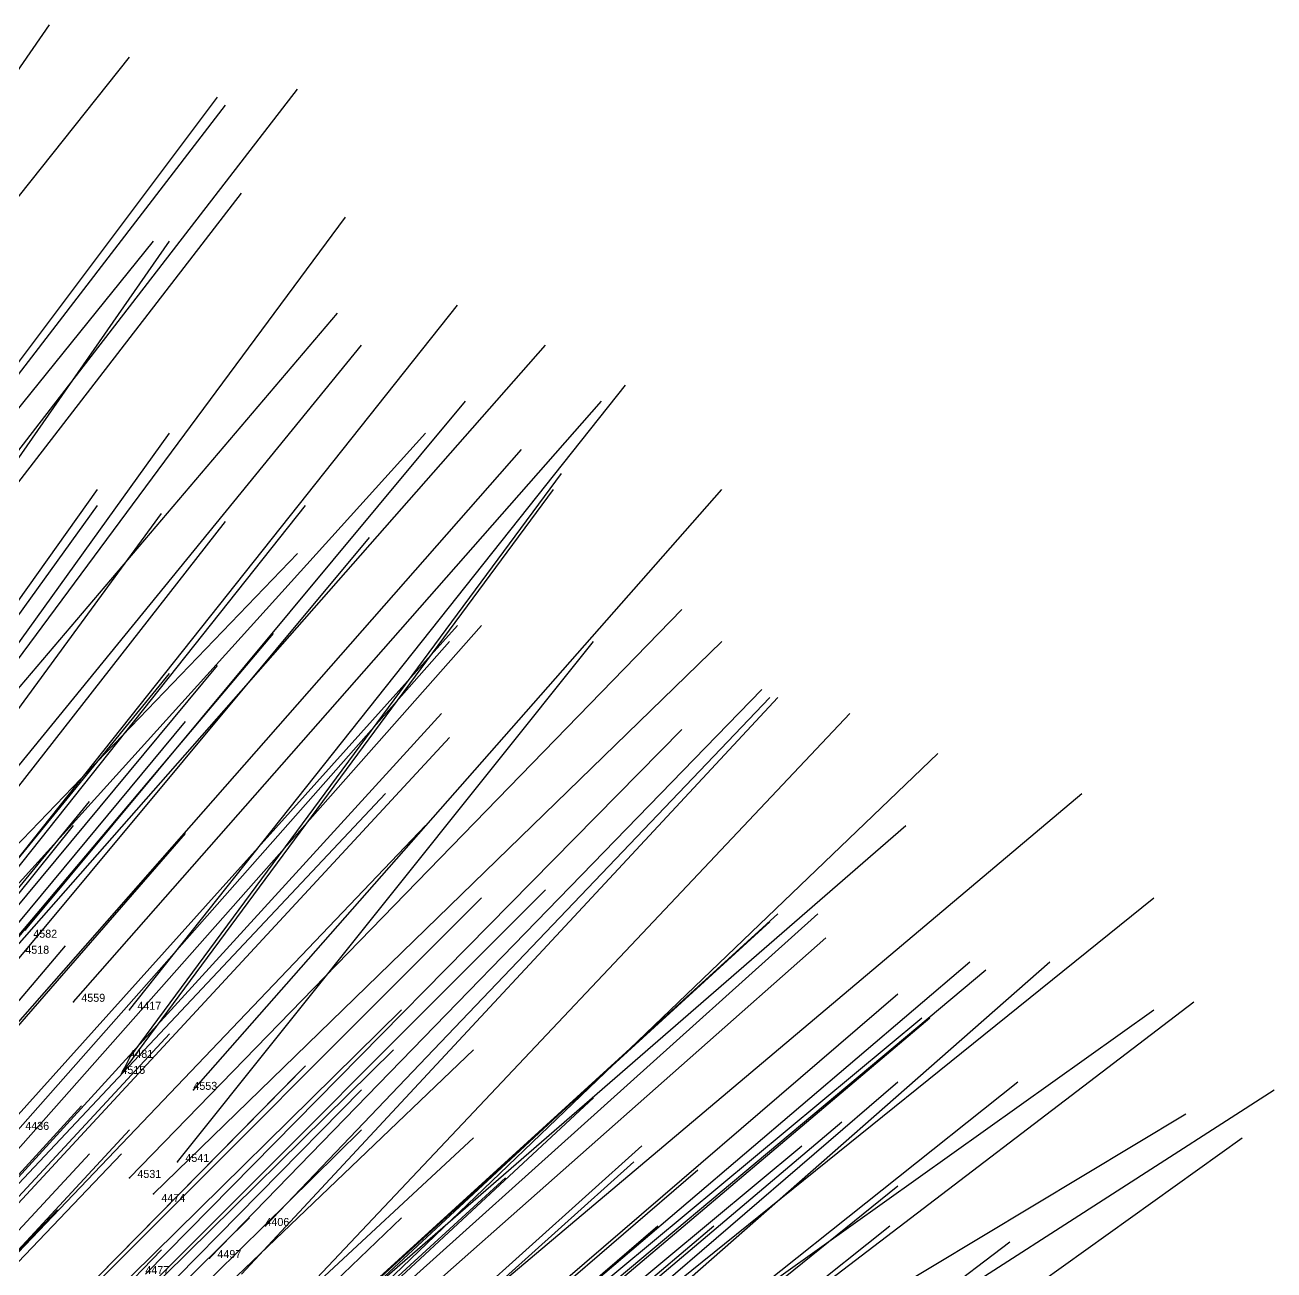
# Model space of a CAD drawing. Extents: x -0.5 to 0.59, y -0.5 to 0.59.
# Drawn here: x 0.315 to 0.471, y 0.3355 to 0.491 of the extents above; entities that cross this region are included whole.
import ezdxf

# ---------------------------------------------------------------- set-up
doc = ezdxf.new("R2010")
doc.units = 0
for name, color, linetype in [('Facilities', 3, 'CONTINUOUS'), ('Facilities_lines', 3, 'CONTINUOUS'), ('Normals', 1, 'CONTINUOUS'), ('Source_points', 5, 'CONTINUOUS'), ('Text', 3, 'CONTINUOUS')]:
    doc.layers.add(name, color=color, linetype=linetype)

msp = doc.modelspace()

# ---------------------------------------------------------------- linework, layer by layer
at = {"layer": 'Facilities', "color": 3}
for p in [(0.315, 0.378, -1.25), (0.321, 0.369, -1.223), (0.328, 0.368, -1.233), (0.328, 0.362, -1.25), (0.336, 0.358, -1.227), (0.334, 0.349, -1.25), (0.328, 0.347, -1.195), (0.331, 0.345, -1.195), (0.345, 0.341, -1.25), (0.338, 0.337, -1.194)]:
    msp.add_point(p, dxfattribs=at)
at = {"layer": 'Facilities_lines', "color": 3}
msp.add_line((0.328, 0.362, -1.25), (0.327, 0.36, -1.25), dxfattribs=at)
at = {"layer": 'Normals', "color": 1}
for p, q in [((0.262, 0.41, -1.215), (0.318, 0.491, -1.199)), ((0.266, 0.409, -1.22), (0.328, 0.487, -1.212)), ((0.288, 0.404, -1.241), (0.349, 0.483, -1.249)), ((0.279, 0.402, -1.223), (0.339, 0.482, -1.221)), ((0.28, 0.403, -1.25), (0.34, 0.481, -1.27)), ((0.281, 0.391, -1.205), (0.342, 0.47, -1.194)), ((0.295, 0.386, -1.216), (0.355, 0.467, -1.21)), ((0.272, 0.391, -1.25), (0.331, 0.464, -1.284)), ((0.278, 0.385, -1.187), (0.333, 0.464, -1.161)), ((0.307, 0.378, -1.217), (0.369, 0.456, -1.212)), ((0.297, 0.388, -1.25), (0.354, 0.455, -1.297)), ((0.295, 0.375, -1.193), (0.357, 0.451, -1.173)), ((0.314, 0.376, -1.224), (0.38, 0.451, -1.223)), ((0.328, 0.368, -1.233), (0.39, 0.446, -1.241)), ((0.315, 0.378, -1.25), (0.37, 0.444, -1.301)), ((0.321, 0.369, -1.223), (0.387, 0.444, -1.224)), ((0.279, 0.365, -1.148), (0.333, 0.44, -1.11)), ((0.308, 0.377, -1.25), (0.365, 0.44, -1.302)), ((0.312, 0.364, -1.198), (0.377, 0.438, -1.183)), ((0.328, 0.362, -1.25), (0.382, 0.435, -1.292)), ((0.27, 0.357, -1.12), (0.324, 0.433, -1.083)), ((0.327, 0.36, -1.25), (0.381, 0.433, -1.292)), ((0.336, 0.358, -1.227), (0.402, 0.433, -1.224)), ((0.27, 0.356, -1.117), (0.324, 0.431, -1.08)), ((0.292, 0.358, -1.155), (0.35, 0.431, -1.119)), ((0.277, 0.355, -1.126), (0.332, 0.43, -1.089)), ((0.283, 0.356, -1.136), (0.34, 0.429, -1.1)), ((0.298, 0.355, -1.159), (0.358, 0.427, -1.123)), ((0.298, 0.372, -1.25), (0.349, 0.425, -1.318)), ((0.328, 0.347, -1.195), (0.397, 0.418, -1.178)), ((0.307, 0.347, -1.158), (0.369, 0.416, -1.121)), ((0.31, 0.346, -1.162), (0.372, 0.416, -1.125)), ((0.286, 0.344, -1.119), (0.346, 0.415, -1.082)), ((0.307, 0.345, -1.153), (0.368, 0.414, -1.117)), ((0.331, 0.345, -1.195), (0.402, 0.414, -1.179)), ((0.334, 0.349, -1.25), (0.386, 0.414, -1.306)), ((0.28, 0.34, -1.102), (0.339, 0.411, -1.064)), ((0.275, 0.339, -1.091), (0.333, 0.41, -1.052)), ((0.338, 0.337, -1.194), (0.407, 0.408, -1.176)), ((0.342, 0.335, -1.196), (0.409, 0.407, -1.178)), ((0.345, 0.341, -1.25), (0.408, 0.407, -1.292)), ((0.304, 0.336, -1.134), (0.367, 0.405, -1.097)), ((0.35, 0.333, -1.208), (0.418, 0.405, -1.192)), ((0.276, 0.333, -1.081), (0.335, 0.404, -1.043)), ((0.33, 0.335, -1.176), (0.397, 0.403, -1.146)), ((0.305, 0.334, -1.13), (0.368, 0.402, -1.093)), ((0.357, 0.331, -1.218), (0.429, 0.4, -1.208)), ((0.296, 0.327, -1.104), (0.36, 0.395, -1.067)), ((0.371, 0.331, -1.243), (0.447, 0.395, -1.252)), ((0.264, 0.322, -1.041), (0.323, 0.394, -1.004)), ((0.263, 0.319, -1.034), (0.321, 0.391, -0.997)), ((0.301, 0.324, -1.105), (0.365, 0.391, -1.067)), ((0.357, 0.332, -1.25), (0.425, 0.391, -1.294)), ((0.274, 0.32, -1.053), (0.335, 0.39, -1.016)), ((0.26, 0.311, -1.013), (0.319, 0.383, -0.977)), ((0.314, 0.317, -1.116), (0.38, 0.383, -1.079)), ((0.306, 0.316, -1.101), (0.372, 0.382, -1.065)), ((0.379, 0.32, -1.24), (0.456, 0.382, -1.251)), ((0.341, 0.318, -1.165), (0.409, 0.38, -1.127)), ((0.345, 0.318, -1.172), (0.414, 0.38, -1.134)), ((0.339, 0.316, -1.16), (0.408, 0.379, -1.122)), ((0.346, 0.316, -1.171), (0.415, 0.377, -1.133)), ((0.26, 0.305, -1.001), (0.32, 0.376, -0.964)), ((0.359, 0.311, -1.188), (0.433, 0.374, -1.163)), ((0.361, 0.311, -1.191), (0.435, 0.373, -1.166)), ((0.369, 0.309, -1.203), (0.443, 0.374, -1.184)), ((0.353, 0.309, -1.174), (0.424, 0.37, -1.137)), ((0.381, 0.308, -1.226), (0.461, 0.369, -1.227)), ((0.296, 0.303, -1.059), (0.362, 0.368, -1.021)), ((0.356, 0.308, -1.177), (0.427, 0.367, -1.14)), ((0.357, 0.307, -1.178), (0.428, 0.367, -1.14)), ((0.383, 0.316, -1.243), (0.456, 0.368, -1.288)), ((0.27, 0.297, -1.004), (0.333, 0.365, -0.966)), ((0.295, 0.298, -1.049), (0.361, 0.363, -1.011)), ((0.304, 0.299, -1.066), (0.371, 0.363, -1.029)), ((0.285, 0.295, -1.025), (0.35, 0.361, -0.988)), ((0.284, 0.294, -1.022), (0.349, 0.36, -0.984)), ((0.353, 0.298, -1.156), (0.424, 0.359, -1.119)), ((0.366, 0.301, -1.184), (0.439, 0.359, -1.15)), ((0.292, 0.292, -1.032), (0.357, 0.358, -0.995)), ((0.317, 0.295, -1.082), (0.385, 0.358, -1.045)), ((0.387, 0.304, -1.231), (0.471, 0.358, -1.243)), ((0.259, 0.287, -0.967), (0.322, 0.356, -0.93)), ((0.318, 0.294, -1.081), (0.386, 0.357, -1.045)), ((0.39, 0.313, -1.25), (0.46, 0.355, -1.307)), ((0.265, 0.285, -0.973), (0.328, 0.353, -0.936)), ((0.291, 0.288, -1.024), (0.357, 0.353, -0.987)), ((0.346, 0.294, -1.135), (0.417, 0.354, -1.097)), ((0.303, 0.289, -1.046), (0.371, 0.352, -1.009)), ((0.386, 0.294, -1.213), (0.467, 0.352, -1.207)), ((0.26, 0.282, -0.959), (0.323, 0.35, -0.922)), ((0.262, 0.282, -0.964), (0.327, 0.35, -0.927)), ((0.323, 0.289, -1.083), (0.392, 0.351, -1.047)), ((0.341, 0.292, -1.121), (0.412, 0.351, -1.084)), ((0.322, 0.287, -1.078), (0.391, 0.349, -1.041)), ((0.328, 0.287, -1.091), (0.399, 0.348, -1.054)), ((0.306, 0.284, -1.045), (0.375, 0.347, -1.007)), ((0.352, 0.288, -1.136), (0.424, 0.346, -1.099)), ((0.255, 0.276, -0.939), (0.319, 0.343, -0.902)), ((0.277, 0.277, -0.979), (0.343, 0.342, -0.942)), ((0.295, 0.278, -1.012), (0.362, 0.342, -0.975)), ((0.324, 0.281, -1.071), (0.394, 0.341, -1.035)), ((0.33, 0.281, -1.084), (0.401, 0.341, -1.048)), ((0.35, 0.283, -1.126), (0.423, 0.341, -1.088)), ((0.364, 0.283, -1.153), (0.438, 0.339, -1.116)), ((0.267, 0.271, -0.952), (0.332, 0.338, -0.915))]:
    msp.add_line(p, q, dxfattribs=at)
at = {"layer": 'Source_points', "color": 5}
msp.add_point((0.327, 0.36, -1.25), dxfattribs=at)

# ---------------------------------------------------------------- texts
at = {"layer": 'Text', "color": 3}
for s, p in [('4582', (0.316, 0.377, -1.25)), ('4518', (0.315, 0.375, -1.224)), ('4559', (0.322, 0.369, -1.223)), ('4417', (0.329, 0.368, -1.233)), ('4481', (0.328, 0.362, -1.25)), ('4515', (0.327, 0.36, -1.25)), ('4553', (0.336, 0.358, -1.227)), ('4436', (0.315, 0.353, -1.25)), ('4541', (0.335, 0.349, -1.25)), ('4531', (0.329, 0.347, -1.195)), ('4474', (0.332, 0.344, -1.195)), ('4406', (0.345, 0.341, -1.25)), ('4497', (0.339, 0.337, -1.194)), ('4477', (0.33, 0.335, -1.176))]:
    msp.add_text(s, height=0.001, dxfattribs=at).set_placement(p)

doc.saveas('drawing.dxf')
